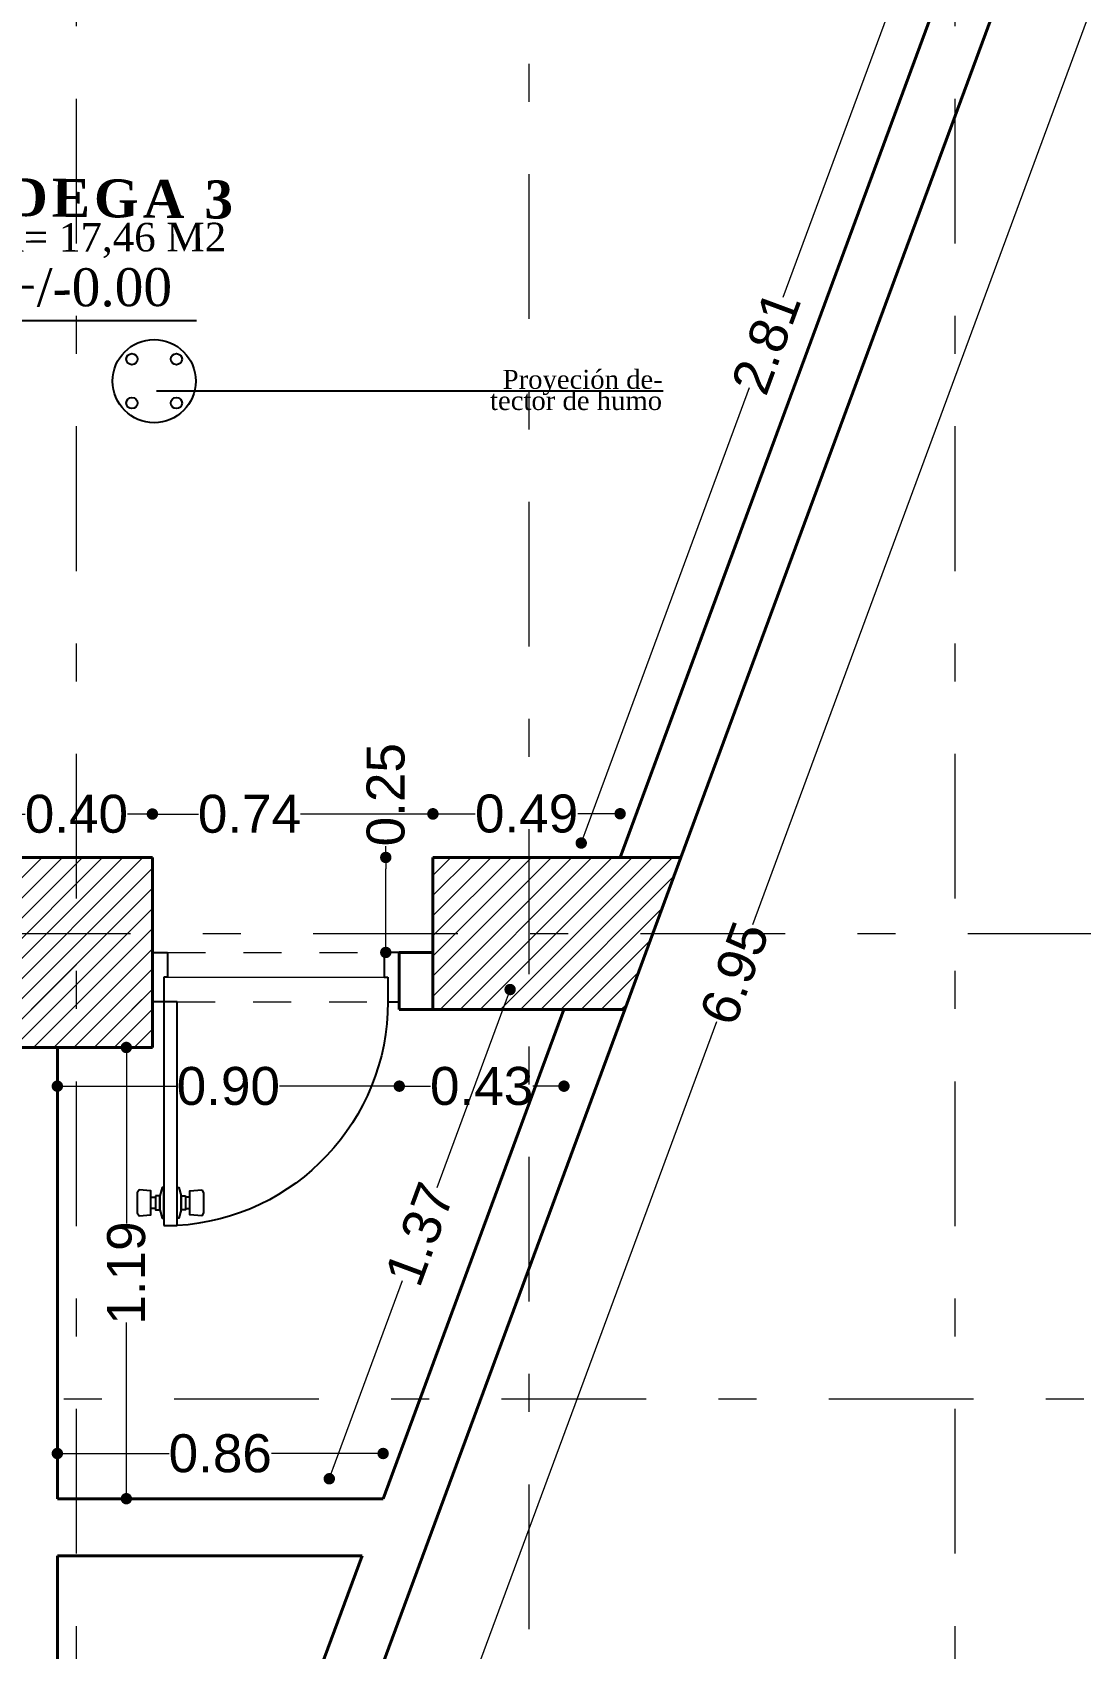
# Model space of a CAD drawing. Header units: inches. Extents: x 2908 to 3459, y -3172 to -55.
# Drawn here: x 3289.157 to 3291.917, y -142.158 to -137.904 of the extents above; entities that cross this region are included whole.
import ezdxf

# ---------------------------------------------------------------- set-up
doc = ezdxf.new("R2010")
doc.units = ezdxf.units.IN
doc.header["$MEASUREMENT"] = 0
doc.linetypes.add('ACAD_ISO03W100', pattern=[30, 12, -18])
doc.linetypes.add('DASHDOT', pattern=[25.4, 12.7, -6.35, 0, -6.35])
for name, color, linetype in [('BORDER', 1, 'Continuous'), ('MUE', 124, 'Continuous'), ('TEXTO', 4, 'Continuous')]:
    doc.layers.add(name, color=color, linetype=linetype)
for name, color, linetype, lineweight in [('COTA', 1, 'Continuous', 9), ('Cotas', 8, 'Continuous', 18), ('COTAS 01', 1, 'Continuous', 25), ('E-EJES', 1, 'DASHDOT', 5), ('Estructura', 1, 'Continuous', 40), ('linmesa de proyecciones', 95, 'ACAD_ISO03W100', 5), ('muros 2', 5, 'Continuous', 40), ('PISO', 33, 'Continuous', 18)]:
    doc.layers.add(name, color=color, linetype=linetype, lineweight=lineweight)
doc.styles.add('Arial new', font='arial.ttf')
doc.styles.add('CONSTRUCTORA', font='times.ttf', dxfattribs={"height": 0.3})
doc.dimstyles.new('GUS', dxfattribs={"dimtxt": 0.1, "dimasz": 0.03, "dimexe": 0.05, "dimexo": 0.05, "dimgap": 0.005, "dimtad": 0, "dimzin": 1, "dimdsep": 46, "dimtxsty": 'Arial new', "dimblk": 'DOT', "dimcen": 0.01, "dimse1": 1, "dimse2": 1, "dimclrd": 1, "dimclre": 252, "dimclrt": 1, "dimaunit": 1, "dimadec": 0, "dimazin": 2, "dimtfac": 1, "dimtmove": 0, "dimatfit": 2, "dimldrblk": 'ARCHTICK', "dimfxl": 1, "dimlwd": -1, "dimlwe": -1, "dimarcsym": 1})

# ---------------------------------------------------------------- blocks, each defined once
blk = doc.blocks.new('puerta baño')
at = {"layer": 'linmesa de proyecciones', "color": 3, "ltscale": 0.001}
for p, q in [((2041.4205, 1040.6659), (2041.9755, 1040.6659)), ((2041.3955, 1040.5359), (2041.9655, 1040.5359))]:
    blk.add_line(p, q, dxfattribs=at)
at = {"layer": 'MUE', "color": 3}
for p, q in [((2041.3855, 1040.6659), (2041.3855, 1041.2548)), ((2041.3855, 1041.2548), (2041.4205, 1041.2548)), ((2041.4205, 1041.2548), (2041.4205, 1040.6659)), ((2041.3855, 1040.6659), (2041.3555, 1040.6659)), ((2041.4205, 1040.6659), (2041.3855, 1040.6659)), ((2041.3855, 1040.6009), (2041.3855, 1040.6659)), ((2041.9755, 1040.6659), (2042.0055, 1040.6659)), ((2041.9755, 1040.6009), (2041.9755, 1040.6659)), ((2041.3855, 1040.6009), (2041.3855, 1040.6359)), ((2041.3955, 1040.6009), (2041.3855, 1040.6009)), ((2041.3955, 1040.6009), (2041.3855, 1040.6009)), ((2041.3955, 1040.5359), (2041.3955, 1040.6009)), ((2041.9655, 1040.5359), (2041.9655, 1040.6009)), ((2041.9655, 1040.6009), (2041.9755, 1040.6009)), ((2041.3555, 1040.5359), (2041.3955, 1040.5359)), ((2042.0055, 1040.5359), (2041.9655, 1040.5359))]:
    blk.add_line(p, q, dxfattribs=at)
for points in [[(2041.3855, 1041.1543), (2041.3809, 1041.1543), (2041.3749, 1041.1768), (2041.3749, 1041.2129), (2041.3809, 1041.2353), (2041.3855, 1041.2353), (2041.3855, 1041.1543)], [(2041.4205, 1041.1543), (2041.4251, 1041.1543), (2041.4311, 1041.1768), (2041.4311, 1041.2129), (2041.4251, 1041.2353), (2041.4205, 1041.2353), (2041.4205, 1041.1543)], [(2041.3204, 1041.1606), (2041.3157, 1041.1687), (2041.3157, 1041.221), (2041.3204, 1041.2291), (2041.3517, 1041.2263), (2041.3517, 1041.1634), (2041.3204, 1041.1606)], [(2041.3517, 1041.1803), (2041.3633, 1041.1803), (2041.3633, 1041.2094), (2041.3517, 1041.2094)], [(2041.3633, 1041.1768), (2041.3633, 1041.2129), (2041.3749, 1041.2129), (2041.3749, 1041.1768), (2041.3633, 1041.1768)], [(2041.4427, 1041.1768), (2041.4427, 1041.2129), (2041.4311, 1041.2129), (2041.4311, 1041.1768), (2041.4427, 1041.1768)], [(2041.4543, 1041.1803), (2041.4427, 1041.1803), (2041.4427, 1041.2094), (2041.4543, 1041.2094)], [(2041.4856, 1041.1606), (2041.4903, 1041.1687), (2041.4903, 1041.221), (2041.4856, 1041.2291), (2041.4543, 1041.2263), (2041.4543, 1041.1634), (2041.4856, 1041.1606)]]:
    blk.add_lwpolyline(points, dxfattribs=at)
blk.add_arc((2041.3855, 1040.6659), 0.59, 0, 86.5991, dxfattribs=at)
at = {"layer": 'PISO', "color": 31}
blk.add_line((2041.3955, 1040.6009), (2041.9655, 1040.6009), dxfattribs=at)
blk = doc.blocks.new('_Dot')
at = {"color": 0, "linetype": 'ByBlock', "lineweight": -2}
blk.add_line((-0.5, 0), (-1, 0), dxfattribs=at)
at = {"color": 0, "linetype": 'ByBlock', "const_width": 0.5}
blk.add_lwpolyline([(-0.25, 0, 1), (0.25, 0, 1)], format="xyb", close=True, dxfattribs=at)
blk = doc.blocks.new('*D4391')
at = {"layer": 'COTA', "color": 1, "linetype": 'Continuous', "transparency": 16777216}
for p, q in [((3289.5028, -139.961), (3289.5938, -139.961)), ((3290.1814, -139.961), (3289.8631, -139.961))]:
    blk.add_line(p, q, dxfattribs=at)
at = {"layer": 'Defpoints', "color": 0, "transparency": 16777216}
for p in [(3290.2114, -139.961), (3289.4728, -140.0753), (3290.2114, -140.3253)]:
    blk.add_point(p, dxfattribs=at)
at = {"layer": 'COTA', "color": 1, "transparency": 16777216, "xscale": 0.03, "yscale": 0.03, "zscale": 0.03, "rotation": 180}
blk.add_blockref('_Dot', (3289.4728, -139.961), dxfattribs=at)
at = {"layer": 'COTA', "color": 1, "transparency": 16777216, "xscale": 0.03, "yscale": 0.03, "zscale": 0.03}
blk.add_blockref('_Dot', (3290.2114, -139.961), dxfattribs=at)
at = {"layer": 'COTA', "color": 1, "transparency": 16777216, "insert": (3289.7284, -139.961), "char_height": 0.1, "attachment_point": 5, "style": 'Arial new'}
blk.add_mtext('0.74', dxfattribs=at)
blk = doc.blocks.new('_ArchTick')
at = {"color": 0, "linetype": 'ByBlock', "const_width": 0.15}
blk.add_lwpolyline([(-0.5, -0.5), (0.5, 0.5)], dxfattribs=at)
blk = doc.blocks.new('*D4392')
at = {"layer": 'COTA', "color": 1, "linetype": 'Continuous', "transparency": 16777216}
for p, q in [((3290.0873, -140.0753), (3290.0873, -140.0453)), ((3290.0873, -140.2953), (3290.0873, -140.1053))]:
    blk.add_line(p, q, dxfattribs=at)
at = {"layer": 'Defpoints', "color": 0, "transparency": 16777216}
for p in [(3290.0873, -140.0753), (3290.2114, -140.0753), (3290.2114, -140.3253)]:
    blk.add_point(p, dxfattribs=at)
at = {"layer": 'COTA', "color": 1, "transparency": 16777216, "xscale": 0.03, "yscale": 0.03, "zscale": 0.03}
for p, rotation in [((3290.0873, -140.0753), 90), ((3290.0873, -140.3253), 270)]:
    blk.add_blockref('_Dot', p, dxfattribs=dict(at, rotation=rotation))
at = {"layer": 'COTA', "color": 1, "transparency": 16777216, "insert": (3290.0873, -139.9101), "char_height": 0.1, "attachment_point": 5, "rotation": 90, "style": 'Arial new'}
blk.add_mtext('0.25', dxfattribs=at)
blk = doc.blocks.new('*D4393')
at = {"layer": 'COTA', "color": 1, "linetype": 'Continuous', "transparency": 16777216}
for p, q in [((3290.2414, -139.9603), (3290.3229, -139.9603)), ((3290.6743, -139.9603), (3290.5928, -139.9603))]:
    blk.add_line(p, q, dxfattribs=at)
at = {"layer": 'Defpoints', "color": 0, "transparency": 16777216}
for p in [(3290.7043, -139.9603), (3290.2114, -140.0753), (3290.7043, -140.0753)]:
    blk.add_point(p, dxfattribs=at)
at = {"layer": 'COTA', "color": 1, "transparency": 16777216, "xscale": 0.03, "yscale": 0.03, "zscale": 0.03, "rotation": 180}
blk.add_blockref('_Dot', (3290.2114, -139.9603), dxfattribs=at)
at = {"layer": 'COTA', "color": 1, "transparency": 16777216, "xscale": 0.03, "yscale": 0.03, "zscale": 0.03}
blk.add_blockref('_Dot', (3290.7043, -139.9603), dxfattribs=at)
at = {"layer": 'COTA', "color": 1, "transparency": 16777216, "insert": (3290.4579, -139.9603), "char_height": 0.1, "attachment_point": 5, "style": 'Arial new'}
blk.add_mtext('0.49', dxfattribs=at)
blk = doc.blocks.new('*D4394')
at = {"layer": 'COTA', "color": 1, "linetype": 'Continuous', "transparency": 16777216}
for p, q in [((3291.5656, -137.4311), (3291.1327, -138.602)), ((3290.6123, -140.0093), (3291.0452, -138.8385))]:
    blk.add_line(p, q, dxfattribs=at)
at = {"layer": 'Defpoints', "color": 0, "transparency": 16777216}
for p in [(3291.576, -137.403), (3291.6785, -137.4409), (3290.7043, -140.0753)]:
    blk.add_point(p, dxfattribs=at)
at = {"layer": 'COTA', "color": 1, "transparency": 16777216, "xscale": 0.03, "yscale": 0.03, "zscale": 0.03}
for p, rotation in [((3291.576, -137.403), 69.7066267169996), ((3290.6019, -140.0374), 249.7066267169996)]:
    blk.add_blockref('_Dot', p, dxfattribs=dict(at, rotation=rotation))
at = {"layer": 'COTA', "color": 1, "transparency": 16777216, "insert": (3291.0889, -138.7202), "char_height": 0.1, "attachment_point": 5, "rotation": 69.7066, "style": 'Arial new'}
blk.add_mtext('2.81', dxfattribs=at)
blk = doc.blocks.new('*D4404')
at = {"layer": 'COTA', "color": 1, "linetype": 'Continuous', "transparency": 16777216}
for p, q in [((3289.2525, -141.6439), (3289.5165, -141.6439)), ((3290.0503, -141.6439), (3289.7862, -141.6439))]:
    blk.add_line(p, q, dxfattribs=at)
at = {"layer": 'Defpoints', "color": 0, "transparency": 16777216}
for p in [(3290.0803, -141.6439), (3289.2225, -141.7628), (3290.0803, -141.7628)]:
    blk.add_point(p, dxfattribs=at)
at = {"layer": 'COTA', "color": 1, "transparency": 16777216, "xscale": 0.03, "yscale": 0.03, "zscale": 0.03, "rotation": 180}
blk.add_blockref('_Dot', (3289.2225, -141.6439), dxfattribs=at)
at = {"layer": 'COTA', "color": 1, "transparency": 16777216, "xscale": 0.03, "yscale": 0.03, "zscale": 0.03}
blk.add_blockref('_Dot', (3290.0803, -141.6439), dxfattribs=at)
at = {"layer": 'COTA', "color": 1, "transparency": 16777216, "insert": (3289.6514, -141.6439), "char_height": 0.1, "attachment_point": 5, "style": 'Arial new'}
blk.add_mtext('0.86', dxfattribs=at)
blk = doc.blocks.new('*D4405')
at = {"layer": 'COTA', "color": 1, "linetype": 'Continuous', "transparency": 16777216}
for p, q in [((3290.4042, -140.451), (3290.2217, -140.9446)), ((3289.9489, -141.6823), (3290.1314, -141.1887))]:
    blk.add_line(p, q, dxfattribs=at)
at = {"layer": 'Defpoints', "color": 0, "transparency": 16777216}
for p in [(3290.4146, -140.4229), (3290.5564, -140.4753), (3290.0803, -141.7628)]:
    blk.add_point(p, dxfattribs=at)
at = {"layer": 'COTA', "color": 1, "transparency": 16777216, "xscale": 0.03, "yscale": 0.03, "zscale": 0.03}
for p, rotation in [((3290.4146, -140.4229), 69.70662671702101), ((3289.9385, -141.7104), 249.706626717021)]:
    blk.add_blockref('_Dot', p, dxfattribs=dict(at, rotation=rotation))
at = {"layer": 'COTA', "color": 1, "transparency": 16777216, "insert": (3290.1766, -141.0667), "char_height": 0.1, "attachment_point": 5, "rotation": 69.7066, "style": 'Arial new'}
blk.add_mtext('1.37', dxfattribs=at)
blk = doc.blocks.new('*D4406')
at = {"layer": 'COTA', "color": 1, "linetype": 'Continuous', "transparency": 16777216}
for p, q in [((3290.1528, -140.6772), (3290.2047, -140.6772)), ((3290.5264, -140.6772), (3290.4745, -140.6772))]:
    blk.add_line(p, q, dxfattribs=at)
at = {"layer": 'Defpoints', "color": 0, "transparency": 16777216}
for p in [(3290.1228, -140.4753), (3290.5564, -140.4753), (3290.1228, -140.6772)]:
    blk.add_point(p, dxfattribs=at)
at = {"layer": 'COTA', "color": 1, "transparency": 16777216, "xscale": 0.03, "yscale": 0.03, "zscale": 0.03}
for p, rotation in [((3290.1228, -140.6772), 180.0000000012394), ((3290.5564, -140.6772), 1.23940857577054e-09)]:
    blk.add_blockref('_Dot', p, dxfattribs=dict(at, rotation=rotation))
at = {"layer": 'COTA', "color": 1, "transparency": 16777216, "insert": (3290.3396, -140.6772), "char_height": 0.1, "attachment_point": 5, "rotation": 0, "style": 'Arial new'}
blk.add_mtext('0.43', dxfattribs=at)
blk = doc.blocks.new('*D4407')
at = {"layer": 'COTA', "color": 1, "linetype": 'Continuous', "transparency": 16777216}
for p, q in [((3289.2525, -140.6772), (3289.5379, -140.6772)), ((3290.0928, -140.6772), (3289.8074, -140.6772))]:
    blk.add_line(p, q, dxfattribs=at)
at = {"layer": 'Defpoints', "color": 0, "transparency": 16777216}
for p in [(3289.2225, -140.4753), (3290.1228, -140.4753), (3290.1228, -140.6772)]:
    blk.add_point(p, dxfattribs=at)
at = {"layer": 'COTA', "color": 1, "transparency": 16777216, "xscale": 0.03, "yscale": 0.03, "zscale": 0.03, "rotation": 180}
blk.add_blockref('_Dot', (3289.2225, -140.6772), dxfattribs=at)
at = {"layer": 'COTA', "color": 1, "transparency": 16777216, "xscale": 0.03, "yscale": 0.03, "zscale": 0.03}
blk.add_blockref('_Dot', (3290.1228, -140.6772), dxfattribs=at)
at = {"layer": 'COTA', "color": 1, "transparency": 16777216, "insert": (3289.6727, -140.6772), "char_height": 0.1, "attachment_point": 5, "style": 'Arial new'}
blk.add_mtext('0.90', dxfattribs=at)
blk = doc.blocks.new('*D4408')
at = {"layer": 'COTA', "color": 1, "linetype": 'Continuous', "transparency": 16777216}
for p, q in [((3289.4042, -140.6053), (3289.4042, -141.0388)), ((3289.4042, -141.7328), (3289.4042, -141.2993))]:
    blk.add_line(p, q, dxfattribs=at)
at = {"layer": 'Defpoints', "color": 0, "transparency": 16777216}
for p in [(3289.2225, -140.5753), (3289.2225, -141.7628), (3289.4042, -141.7628)]:
    blk.add_point(p, dxfattribs=at)
at = {"layer": 'COTA', "color": 1, "transparency": 16777216, "xscale": 0.03, "yscale": 0.03, "zscale": 0.03}
for p, rotation in [((3289.4042, -140.5753), 90), ((3289.4042, -141.7628), 270)]:
    blk.add_blockref('_Dot', p, dxfattribs=dict(at, rotation=rotation))
at = {"layer": 'COTA', "color": 1, "transparency": 16777216, "insert": (3289.4042, -141.1691), "char_height": 0.1, "attachment_point": 5, "rotation": 90, "style": 'Arial new'}
blk.add_mtext('1.19', dxfattribs=at)
blk = doc.blocks.new('*D4421')
at = {"layer": 'COTA', "color": 1, "linetype": 'Continuous', "transparency": 16777216}
for p, q in [((3292.1998, -137.15), (3291.0525, -140.2528)), ((3289.8111, -143.6098), (3290.9585, -140.507))]:
    blk.add_line(p, q, dxfattribs=at)
at = {"layer": 'Defpoints', "color": 0, "transparency": 16777216}
for p in [(3291.9869, -137.0393), (3292.2102, -137.1218), (3289.5774, -143.5553)]:
    blk.add_point(p, dxfattribs=at)
at = {"layer": 'COTA', "color": 1, "transparency": 16777216, "xscale": 0.03, "yscale": 0.03, "zscale": 0.03}
for p, rotation in [((3292.2102, -137.1218), 69.70662671698605), ((3289.8007, -143.6379), 249.7066267169861)]:
    blk.add_blockref('_Dot', p, dxfattribs=dict(at, rotation=rotation))
at = {"layer": 'COTA', "color": 1, "transparency": 16777216, "insert": (3291.0055, -140.3799), "char_height": 0.1, "attachment_point": 5, "rotation": 69.7066, "style": 'Arial new'}
blk.add_mtext('6.95', dxfattribs=at)
blk = doc.blocks.new('*D4829')
at = {"layer": 'COTA', "color": 1, "linetype": 'Continuous', "transparency": 16777216}
for p, q in [((3289.3026, -145.0908), (3289.7379, -145.0908)), ((3290.4339, -145.0908), (3289.9985, -145.0908))]:
    blk.add_line(p, q, dxfattribs=at)
at = {"layer": 'Defpoints', "color": 0, "transparency": 16777216}
for p in [(3290.4639, -127.9331), (3289.2726, -144.8737), (3290.4639, -145.0908)]:
    blk.add_point(p, dxfattribs=at)
at = {"layer": 'COTA', "color": 1, "transparency": 16777216, "xscale": 0.03, "yscale": 0.03, "zscale": 0.03, "rotation": 180}
blk.add_blockref('_Dot', (3289.2726, -145.0908), dxfattribs=at)
at = {"layer": 'COTA', "color": 1, "transparency": 16777216, "xscale": 0.03, "yscale": 0.03, "zscale": 0.03}
blk.add_blockref('_Dot', (3290.4639, -145.0908), dxfattribs=at)
at = {"layer": 'COTA', "color": 1, "transparency": 16777216, "insert": (3289.8682, -145.0908), "char_height": 0.1, "attachment_point": 5, "style": 'Arial new'}
blk.add_mtext('1.19', dxfattribs=at)
blk = doc.blocks.new('*D4830')
at = {"layer": 'COTA', "color": 1, "linetype": 'Continuous', "transparency": 16777216}
for p, q in [((3290.4939, -145.0908), (3290.8955, -145.0908)), ((3291.5565, -145.0908), (3291.1548, -145.0908))]:
    blk.add_line(p, q, dxfattribs=at)
at = {"layer": 'Defpoints', "color": 0, "transparency": 16777216}
for p in [(3291.5865, -127.9331), (3290.4639, -144.8737), (3291.5865, -145.0908)]:
    blk.add_point(p, dxfattribs=at)
at = {"layer": 'COTA', "color": 1, "transparency": 16777216, "xscale": 0.03, "yscale": 0.03, "zscale": 0.03, "rotation": 180}
blk.add_blockref('_Dot', (3290.4639, -145.0908), dxfattribs=at)
at = {"layer": 'COTA', "color": 1, "transparency": 16777216, "xscale": 0.03, "yscale": 0.03, "zscale": 0.03}
blk.add_blockref('_Dot', (3291.5865, -145.0908), dxfattribs=at)
at = {"layer": 'COTA', "color": 1, "transparency": 16777216, "insert": (3291.0252, -145.0908), "char_height": 0.1, "attachment_point": 5, "style": 'Arial new'}
blk.add_mtext('1.12', dxfattribs=at)
blk = doc.blocks.new('*D4882')
at = {"layer": 'COTA', "color": 1, "linetype": 'Continuous', "transparency": 16777216}
for p, q in [((3289.1025, -139.961), (3289.1379, -139.961)), ((3289.4428, -139.961), (3289.4074, -139.961))]:
    blk.add_line(p, q, dxfattribs=at)
at = {"layer": 'Defpoints', "color": 0, "transparency": 16777216}
for p in [(3289.4728, -139.961), (3289.0725, -140.0753), (3289.4728, -140.0753)]:
    blk.add_point(p, dxfattribs=at)
at = {"layer": 'COTA', "color": 1, "transparency": 16777216, "xscale": 0.03, "yscale": 0.03, "zscale": 0.03, "rotation": 180}
blk.add_blockref('_Dot', (3289.0725, -139.961), dxfattribs=at)
at = {"layer": 'COTA', "color": 1, "transparency": 16777216, "xscale": 0.03, "yscale": 0.03, "zscale": 0.03}
blk.add_blockref('_Dot', (3289.4728, -139.961), dxfattribs=at)
at = {"layer": 'COTA', "color": 1, "transparency": 16777216, "insert": (3289.2727, -139.961), "char_height": 0.1, "attachment_point": 5, "style": 'Arial new'}
blk.add_mtext('0.40', dxfattribs=at)

msp = doc.modelspace()

# ---------------------------------------------------------------- hatches: boundary and pattern name
at = {"layer": 'COTA'}
h = msp.add_hatch(dxfattribs=at)
h.set_pattern_fill('ANSI31', color=256, scale=0.3, style=0)
h.set_pattern_definition([(45, (13.913028, 6.66301), (-0.0265165043, 0.0265165043), [])])
h.paths.add_polyline_path([(3289.4728, -140.0753), (3289.0725, -140.0753), (3289.0725, -140.4753), (3289.4728, -140.4753)])
h = msp.add_hatch(dxfattribs=at)
h.set_pattern_fill('ANSI31', color=256, scale=0.3, style=0)
h.set_pattern_definition([(45, (13.913028, 6.66301), (-0.0265165043, 0.0265165043), [])])
h.paths.add_polyline_path([(3289.4728, -140.0753), (3289.0725, -140.0753), (3289.0725, -140.5753), (3289.4728, -140.5753)])
h = msp.add_hatch(dxfattribs=at)
h.set_pattern_fill('ANSI31', color=256, scale=0.3, style=0)
h.paths.add_polyline_path([(3290.8642, -140.0753), (3290.2114, -140.0753), (3290.2114, -140.4753), (3290.7163, -140.4753)])
h = msp.add_hatch(dxfattribs=at)
h.set_pattern_fill('ANSI31', color=256, scale=0.3, style=0)
h.paths.add_polyline_path([(3290.8642, -140.0753), (3290.2114, -140.0753), (3290.2114, -140.4753), (3290.7163, -140.4753)])

# ---------------------------------------------------------------- linework, layer by layer
at = {"layer": 'BORDER'}
msp.add_line((3290.8172, -138.8479), (3289.4836, -138.8479), dxfattribs=at)
at = {"layer": 'E-EJES', "ltscale": 0.03}
for p, q in [((3289.2726, -145.3555), (3289.2726, -127.9331)), ((3290.4639, -127.9331), (3290.4639, -145.3555)), ((3291.5865, -145.3555), (3291.5865, -127.9331)), ((3277.8279, -140.2753), (3293.0976, -140.2753)), ((3276.5999, -141.4999, -7.182), (3294.3082, -141.5004, -7.182))]:
    msp.add_line(p, q, dxfattribs=at)
at = {"layer": 'Estructura'}
for p, q in [((3289.0725, -140.0753), (3289.4728, -140.0753)), ((3289.4728, -140.0753), (3289.4728, -140.5753)), ((3290.2114, -140.4753), (3290.2114, -140.0753)), ((3290.2114, -140.4753), (3290.2114, -140.0753)), ((3290.8642, -140.0753), (3290.2114, -140.0753)), ((3290.2114, -140.4753), (3290.2114, -140.0753)), ((3290.2114, -140.4753), (3290.2114, -140.0753)), ((3290.8642, -140.0753), (3290.2114, -140.0753)), ((3290.8642, -140.0753), (3290.7163, -140.4753)), ((3290.8642, -140.0753), (3290.7163, -140.4753)), ((3290.8642, -140.0753), (3290.7163, -140.4753)), ((3290.8642, -140.0753), (3290.7163, -140.4753)), ((3290.7163, -140.4753), (3290.2114, -140.4753)), ((3290.7163, -140.4753), (3290.2114, -140.4753)), ((3290.7163, -140.4753), (3290.2114, -140.4753)), ((3290.7163, -140.4753), (3290.2114, -140.4753)), ((3289.4728, -140.5753), (3289.0725, -140.5753))]:
    msp.add_line(p, q, dxfattribs=at)
at = {"layer": 'MUE', "ltscale": 2}
for centre, radius in [((3289.4774, -138.8217), 0.1094), ((3289.4187, -138.7639), 0.0147), ((3289.5361, -138.7639), 0.0147), ((3289.4187, -138.8795), 0.0147), ((3289.5361, -138.8795), 0.0147)]:
    msp.add_circle(centre, radius, dxfattribs=at)
at = {"layer": 'muros 2'}
for p, q in [((3291.6785, -137.4409), (3290.7043, -140.0753)), ((3291.839, -137.4393), (3290.8642, -140.0753)), ((3291.839, -137.4393), (3290.8642, -140.0753)), ((3291.0166, -139.2306), (3290.7043, -140.0753)), ((3290.2114, -140.3253), (3290.1228, -140.3253)), ((3290.1228, -140.3253), (3290.1228, -140.4753)), ((3290.7163, -140.4753), (3289.7253, -143.1553)), ((3290.7163, -140.4753), (3289.7253, -143.1553)), ((3290.5564, -140.4753), (3290.0803, -141.7628)), ((3290.1228, -140.4753), (3290.2114, -140.4753)), ((3289.2225, -141.7628), (3289.2225, -140.5753)), ((3289.2225, -141.7628), (3289.2225, -140.5753)), ((3289.2225, -141.7628), (3290.0803, -141.7628)), ((3289.2225, -143.1607), (3289.2225, -141.9128)), ((3289.2225, -141.9128), (3290.0248, -141.9128)), ((3290.0248, -141.9128), (3289.5653, -143.1554))]:
    msp.add_line(p, q, dxfattribs=at)
at = {"layer": 'TEXTO', "ltscale": 0.008, "elevation": 8.2132}
msp.add_lwpolyline([(3288.9983, -138.6625), (3288.9483, -138.7325), (3288.8983, -138.6625), (3289.5892, -138.6625)], dxfattribs=at)

# ---------------------------------------------------------------- block references
at = {"layer": 'Cotas', "xscale": -1, "rotation": 180}
msp.add_blockref('puerta baño', (1248.1173, 900.2106), dxfattribs=at)

# ---------------------------------------------------------------- texts
at = {"layer": 'COTAS 01', "attachment_point": 1, "rotation": 0.1474, "style": 'CONSTRUCTORA'}
for s, width, insert, char_height in [('ÁREA= 17,46 M2 ', 1.245049, (3288.8259, -138.4069, -8.2132), 0.075), ('N+/-0.00', 0.828029, (3288.9736, -138.5256, 15.3953), 0.1)]:
    msp.add_mtext_dynamic_manual_height_columns(s, width=width, gutter_width=0.5, heights=[0], dxfattribs=dict(at, insert=insert, char_height=char_height))
at = {"layer": 'TEXTO', "style": 'CONSTRUCTORA'}
for s, p in [('Proyeción de- ', (3290.395, -138.8421)), ('tector de humo', (3290.3617, -138.8978))]:
    msp.add_text(s, height=0.05, rotation=0.0038, dxfattribs=at).set_placement(p)
at = {"layer": 'TEXTO', "insert": (3288.8487, -138.2851, 8.2132), "char_height": 0.1, "width": 2.362761, "attachment_point": 1, "rotation": 359.3848, "style": 'CONSTRUCTORA'}
msp.add_mtext('{\\fTimes New Roman|b1|i0|c0|p18;\\T1.1;BODEGA 3}', dxfattribs=at)

# ---------------------------------------------------------------- dimensions: what is measured, and where the dimension line sits
at = {"layer": 'COTA'}
for base, p1, p2, picture, middle in [((3290.4639, -145.0908), (3289.2726, -144.8737), (3290.4639, -127.9331), '*D4829', (3289.8682, -145.0908)), ((3291.5865, -145.0908), (3290.4639, -144.8737), (3291.5865, -127.9331), '*D4830', (3291.0252, -145.0908)), ((3289.4728, -139.961), (3289.0725, -140.0753), (3289.4728, -140.0753), '*D4882', (3289.2727, -139.961)), ((3290.7043, -139.9603), (3290.2114, -140.0753), (3290.7043, -140.0753), '*D4393', (3290.4579, -139.9603)), ((3290.0803, -141.6439), (3289.2225, -141.7628), (3290.0803, -141.7628), '*D4404', (3289.6514, -141.6439))]:
    dim = msp.add_linear_dim(base=base, p1=p1, p2=p2, dimstyle='GUS', dxfattribs=at)
    dim.commit()
    dim.dimension.update_dxf_attribs({"geometry": picture, "text_midpoint": middle})
for p1, p2, distance, picture, middle in [((3289.5774, -143.5553), (3291.9869, -137.0393), -0.2381, '*D4421', (3291.0055, -140.3799)), ((3290.7043, -140.0753), (3291.6785, -137.4409), 0.1092, '*D4394', (3291.0889, -138.7202)), ((3290.0803, -141.7628), (3290.5564, -140.4753), 0.1511, '*D4405', (3290.1766, -141.0667)), ((3289.2225, -140.4753), (3290.1228, -140.4753), -0.2018, '*D4407', (3289.6727, -140.6772)), ((3290.5564, -140.4753), (3290.1228, -140.4753), 0.2018, '*D4406', (3290.3396, -140.6772)), ((3289.2225, -140.5753), (3289.2225, -141.7628), 0.1817, '*D4408', (3289.4042, -141.1691))]:
    dim = msp.add_aligned_dim(p1=p1, p2=p2, distance=distance, dimstyle='GUS', dxfattribs=at)
    dim.commit()
    dim.dimension.update_dxf_attribs({"geometry": picture, "text_midpoint": middle})
dim = msp.add_linear_dim(base=(3290.0873, -140.0753), p1=(3290.2114, -140.3253), p2=(3290.2114, -140.0753), angle=90, dimstyle='GUS', dxfattribs=at)
dim.commit()
dim.dimension.update_dxf_attribs({"geometry": '*D4392', "text_midpoint": (3290.0873, -139.9101)})
dim = msp.add_linear_dim(base=(3290.2114, -139.961), p1=(3289.4728, -140.0753), p2=(3290.2114, -140.3253), dimstyle='GUS', dxfattribs=at)
dim.commit()
dim.dimension.update_dxf_attribs({"geometry": '*D4391', "text_midpoint": (3289.7284, -139.961), "dimtype": 160})

doc.saveas('drawing.dxf')
